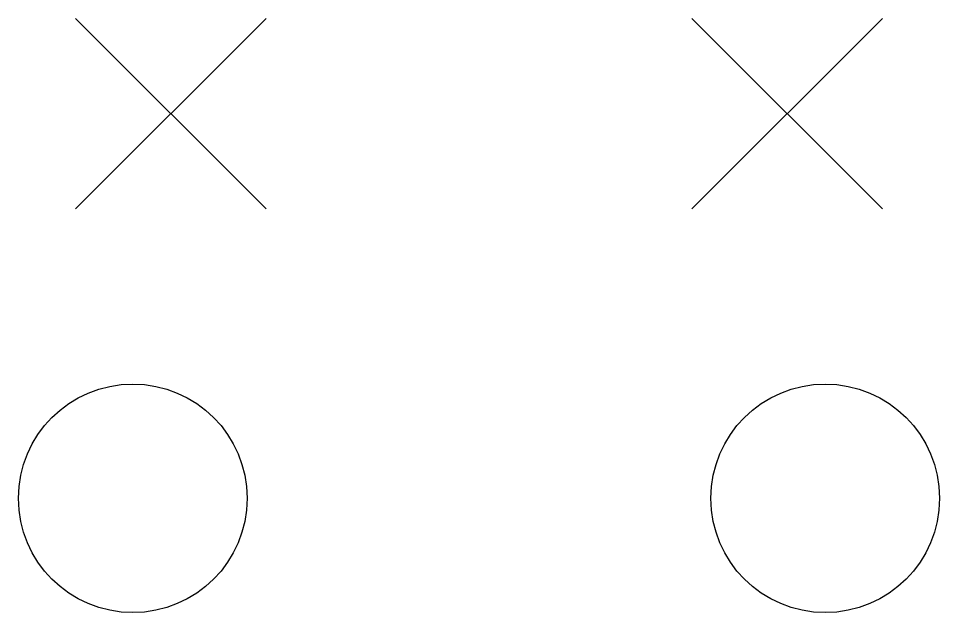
# Model space of a CAD drawing. Extents: x 11 to 419, y -233 to -23.
# Drawn here: x 40.64 to 47.89, y -149.91 to -145.23 of the extents above; entities that cross this region are included whole.
import ezdxf

# ---------------------------------------------------------------- set-up
doc = ezdxf.new("R2010")
doc.units = 0
doc.layers.add('BLACK', color=7, linetype='CONTINUOUS')

msp = doc.modelspace()

# ---------------------------------------------------------------- linework, layer by layer
at = {"layer": 'BLACK', "linetype": 'CONTINUOUS'}
for p, q in [((41.0922, -145.231), (42.5922, -146.731)), ((42.5922, -145.231), (41.0922, -146.731)), ((45.9422, -145.231), (47.4422, -146.731)), ((47.4422, -145.231), (45.9422, -146.731))]:
    msp.add_line(p, q, dxfattribs=at)
at = {"layer": 'BLACK'}
for centre in [(41.5422, -149.011), (46.9922, -149.011)]:
    msp.add_circle(centre, 0.9, dxfattribs=at)

doc.saveas('drawing.dxf')
